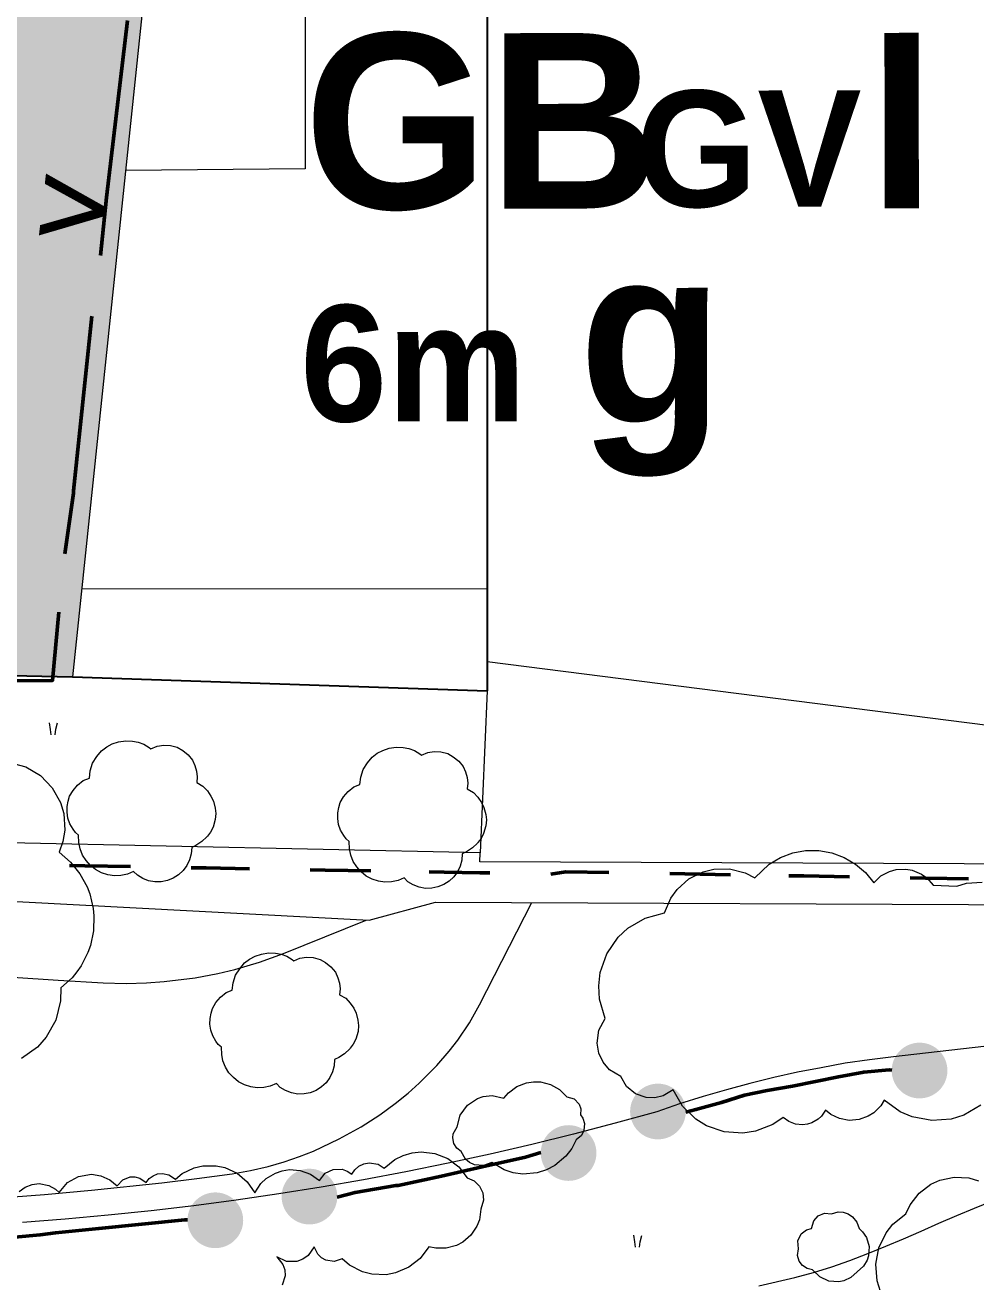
# Model space of a CAD drawing. Header units: metres. Extents: x -208 to 1512, y -277 to 123.
# Drawn here: x 733.99 to 765.89, y -64.59 to -22.43 of the extents above; entities that cross this region are included whole.
import ezdxf

# ---------------------------------------------------------------- set-up
doc = ezdxf.new("R2010")
doc.units = ezdxf.units.M
doc.header["$MEASUREMENT"] = 0
for name, color, linetype in [('725 Nachbarbebauung', 7, 'Continuous'), ('740_WienGV_Flwd-Bebauungsplan', 7, 'Continuous'), ('740_WienGV_Flwd-Bebauungsplan Text', 7, 'Continuous'), ('740_WienGV_L_Baum_ -gruppen_ Grünflächen', 7, 'Continuous'), ('740_WienGV_L_Böschungskante', 7, 'Continuous'), ('740_WienGV_L_Gebäude', 7, 'Continuous'), ('740_WienGV_L_Mauer_Sockel', 7, 'Continuous')]:
    doc.layers.add(name, color=color, linetype=linetype)
doc.styles.add('ERSTELLTER_STIL_15', font='arial.ttf', dxfattribs={"width": 0.962324})
doc.styles.add('ERSTELLTER_STIL_8', font='tahoma.ttf', dxfattribs={"width": 1.000058})
doc.styles.add('ERSTELLTER_STIL_9', font='arial.ttf', dxfattribs={"width": 0.968457})

# ---------------------------------------------------------------- blocks, each defined once
blk = doc.blocks.new('Decke_71_5', base_point=(749.487, 0.142))
at = {"layer": '725 Nachbarbebauung', "linetype": 'Continuous', "lineweight": 0, "true_color": 0x1f1f1f}
blk.add_hatch(color=250, dxfattribs=at).paths.add_polyline_path([(749.487, 0.142), (749.493, 0.247), (724.973, 0.298), (720.056, -43.986), (735.581, -44.294), (738.671, -14.836), (749.489, -14.794)])
at = {"layer": '725 Nachbarbebauung', "color": 8, "linetype": 'Continuous', "lineweight": 13, "flags": 128}
blk.add_lwpolyline([(749.487, 0.142), (749.489, -14.794), (738.671, -14.836), (735.581, -44.294), (720.056, -43.986), (724.973, 0.298), (749.493, 0.247)], close=True, dxfattribs=at)
blk = doc.blocks.new('GI00131_ATT627(WIESE)0[566]_5', base_point=(754.536, -63.231))
at = {"layer": '740_WienGV_L_Baum_ -gruppen_ Grünflächen', "color": 252, "linetype": 'Continuous', "lineweight": 13, "true_color": 0x949494}
for p, q in [((754.399, -63.028), (754.439, -63.249)), ((754.631, -63.246), (754.68, -63.033)), ((754.439, -63.249), (754.46, -63.429)), ((754.604, -63.432), (754.631, -63.246))]:
    blk.add_line(p, q, dxfattribs=at)
blk = doc.blocks.new('GI00131_ATT627(WIESE)0[567]_5', base_point=(734.929, -46.039))
at = {"layer": '740_WienGV_L_Baum_ -gruppen_ Grünflächen', "color": 252, "linetype": 'Continuous', "lineweight": 13, "true_color": 0x949494}
for p, q in [((734.792, -45.837), (734.832, -46.058)), ((735.024, -46.055), (735.072, -45.842)), ((734.832, -46.058), (734.853, -46.238)), ((734.997, -46.241), (735.024, -46.055))]:
    blk.add_line(p, q, dxfattribs=at)
blk = doc.blocks.new('GI0007_ATT22(LAUB)0[595]_5', base_point=(737.893, -48.81))
at = {"layer": '740_WienGV_L_Baum_ -gruppen_ Grünflächen', "color": 252, "linetype": 'Continuous', "lineweight": 13, "true_color": 0x949494}
for p, q in [((736.397, -46.971), (736.553, -46.779)), ((736.553, -46.779), (736.726, -46.647)), ((736.726, -46.647), (736.913, -46.547)), ((736.913, -46.547), (737.124, -46.48)), ((737.124, -46.48), (737.363, -46.442)), ((737.363, -46.442), (737.597, -46.453)), ((737.597, -46.453), (737.781, -46.488)), ((737.781, -46.488), (737.972, -46.549)), ((737.972, -46.549), (738.155, -46.666)), ((738.155, -46.666), (738.211, -46.706)), ((738.211, -46.706), (738.419, -46.621)), ((738.419, -46.621), (738.64, -46.586)), ((738.64, -46.586), (738.864, -46.597)), ((738.864, -46.597), (739.094, -46.658)), ((739.094, -46.658), (739.276, -46.765)), ((739.276, -46.765), (739.459, -46.907)), ((736.174, -47.447), (736.25, -47.186)), ((736.25, -47.186), (736.397, -46.971)), ((739.459, -46.907), (739.608, -47.087)), ((739.608, -47.087), (739.687, -47.273)), ((736.145, -47.689), (736.174, -47.447)), ((739.687, -47.273), (739.74, -47.459)), ((739.74, -47.459), (739.765, -47.645)), ((735.597, -48.105), (735.746, -47.93)), ((735.746, -47.93), (735.941, -47.774)), ((735.941, -47.774), (736.145, -47.689)), ((739.765, -47.645), (739.747, -47.843)), ((739.747, -47.843), (739.951, -47.961)), ((739.951, -47.961), (740.105, -48.124)), ((735.402, -48.645), (735.438, -48.461)), ((735.438, -48.461), (735.483, -48.302)), ((735.483, -48.302), (735.597, -48.105)), ((740.105, -48.124), (740.223, -48.293)), ((740.223, -48.293), (740.305, -48.462)), ((740.305, -48.462), (740.364, -48.697)), ((735.399, -48.83), (735.402, -48.645)), ((735.427, -49.033), (735.399, -48.83)), ((740.364, -48.697), (740.386, -48.875)), ((740.386, -48.875), (740.368, -49.081)), ((735.491, -49.227), (735.427, -49.033)), ((735.598, -49.406), (735.491, -49.227)), ((740.368, -49.081), (740.296, -49.34)), ((735.678, -49.518), (735.598, -49.406)), ((735.783, -49.609), (735.678, -49.518)), ((735.793, -49.851), (735.783, -49.609)), ((740.087, -49.663), (739.917, -49.823)), ((740.105, -49.638), (740.087, -49.663)), ((740.207, -49.505), (740.105, -49.638)), ((740.296, -49.34), (740.207, -49.505)), ((735.835, -50.065), (735.793, -49.851)), ((735.916, -50.273), (735.835, -50.065)), ((739.579, -50.016), (739.561, -50.229)), ((739.719, -49.951), (739.579, -50.016)), ((739.917, -49.823), (739.719, -49.951)), ((736.034, -50.46), (735.916, -50.273)), ((736.184, -50.626), (736.034, -50.46)), ((739.508, -50.434), (739.415, -50.625)), ((739.561, -50.229), (739.508, -50.434)), ((736.355, -50.764), (736.184, -50.626)), ((736.553, -50.867), (736.355, -50.764)), ((736.765, -50.935), (736.553, -50.867)), ((736.985, -50.968), (736.765, -50.935)), ((737.205, -50.957), (736.985, -50.968)), ((737.423, -50.912), (737.205, -50.957)), ((737.631, -50.827), (737.423, -50.912)), ((737.756, -50.953), (737.631, -50.827)), ((737.936, -51.063), (737.756, -50.953)), ((739.136, -50.939), (738.96, -51.054)), ((739.291, -50.797), (739.136, -50.939)), ((739.415, -50.625), (739.291, -50.797)), ((738.133, -51.138), (737.936, -51.063)), ((738.342, -51.177), (738.133, -51.138)), ((738.556, -51.174), (738.342, -51.177)), ((738.763, -51.132), (738.556, -51.174)), ((738.96, -51.054), (738.763, -51.132))]:
    blk.add_line(p, q, dxfattribs=at)
blk = doc.blocks.new('GI0007_ATT22(LAUB)0[596]_5', base_point=(746.973, -49.024))
at = {"layer": '740_WienGV_L_Baum_ -gruppen_ Grünflächen', "color": 252, "linetype": 'Continuous', "lineweight": 13, "true_color": 0x949494}
for p, q in [((745.806, -46.86), (745.992, -46.761)), ((745.992, -46.761), (746.203, -46.693)), ((746.203, -46.693), (746.442, -46.655)), ((746.442, -46.655), (746.677, -46.666)), ((746.677, -46.666), (746.861, -46.702)), ((746.861, -46.702), (747.052, -46.762)), ((747.052, -46.762), (747.234, -46.879)), ((745.33, -47.399), (745.476, -47.185)), ((745.476, -47.185), (745.633, -46.992)), ((745.633, -46.992), (745.806, -46.86)), ((747.234, -46.879), (747.291, -46.919)), ((747.291, -46.919), (747.498, -46.834)), ((747.498, -46.834), (747.719, -46.799)), ((747.719, -46.799), (747.943, -46.811)), ((747.943, -46.811), (748.173, -46.872)), ((748.173, -46.872), (748.356, -46.978)), ((748.356, -46.978), (748.538, -47.12)), ((748.538, -47.12), (748.688, -47.301)), ((745.254, -47.661), (745.33, -47.399)), ((748.688, -47.301), (748.766, -47.487)), ((748.766, -47.487), (748.82, -47.673)), ((744.826, -48.144), (745.021, -47.987)), ((745.021, -47.987), (745.225, -47.902)), ((745.225, -47.902), (745.254, -47.661)), ((748.82, -47.673), (748.845, -47.858)), ((748.845, -47.858), (748.827, -48.057)), ((748.827, -48.057), (749.031, -48.174)), ((744.563, -48.516), (744.677, -48.319)), ((744.677, -48.319), (744.826, -48.144)), ((749.031, -48.174), (749.184, -48.337)), ((749.184, -48.337), (749.302, -48.506)), ((744.479, -49.044), (744.482, -48.859)), ((744.482, -48.859), (744.517, -48.675)), ((744.517, -48.675), (744.563, -48.516)), ((749.302, -48.506), (749.384, -48.675)), ((749.384, -48.675), (749.444, -48.911)), ((744.507, -49.247), (744.479, -49.044)), ((744.571, -49.44), (744.507, -49.247)), ((749.448, -49.295), (749.375, -49.553)), ((749.444, -48.911), (749.466, -49.089)), ((749.466, -49.089), (749.448, -49.295)), ((744.678, -49.62), (744.571, -49.44)), ((744.758, -49.731), (744.678, -49.62)), ((744.863, -49.822), (744.758, -49.731)), ((749.287, -49.718), (749.185, -49.852)), ((749.375, -49.553), (749.287, -49.718)), ((744.872, -50.064), (744.863, -49.822)), ((744.915, -50.278), (744.872, -50.064)), ((748.799, -50.165), (748.659, -50.23)), ((748.997, -50.037), (748.799, -50.165)), ((749.167, -49.876), (748.997, -50.037)), ((749.185, -49.852), (749.167, -49.876)), ((744.996, -50.486), (744.915, -50.278)), ((745.114, -50.673), (744.996, -50.486)), ((748.641, -50.443), (748.587, -50.648)), ((748.659, -50.23), (748.641, -50.443)), ((745.263, -50.839), (745.114, -50.673)), ((745.435, -50.977), (745.263, -50.839)), ((745.632, -51.081), (745.435, -50.977)), ((748.371, -51.01), (748.216, -51.153)), ((748.495, -50.838), (748.371, -51.01)), ((748.587, -50.648), (748.495, -50.838)), ((745.844, -51.149), (745.632, -51.081)), ((746.064, -51.181), (745.844, -51.149)), ((746.285, -51.171), (746.064, -51.181)), ((746.502, -51.125), (746.285, -51.171)), ((746.71, -51.04), (746.502, -51.125)), ((746.836, -51.167), (746.71, -51.04)), ((747.015, -51.277), (746.836, -51.167)), ((747.213, -51.351), (747.015, -51.277)), ((747.422, -51.391), (747.213, -51.351)), ((747.635, -51.388), (747.422, -51.391)), ((747.842, -51.345), (747.635, -51.388)), ((748.039, -51.267), (747.842, -51.345)), ((748.216, -51.153), (748.039, -51.267))]:
    blk.add_line(p, q, dxfattribs=at)
blk = doc.blocks.new('GI0007_ATT22(LAUB)0[597]_5', base_point=(742.687, -55.925))
at = {"layer": '740_WienGV_L_Baum_ -gruppen_ Grünflächen', "color": 252, "linetype": 'Continuous', "lineweight": 13, "true_color": 0x949494}
for p, q in [((741.19, -54.086), (741.346, -53.894)), ((741.346, -53.894), (741.519, -53.762)), ((741.519, -53.762), (741.706, -53.662)), ((741.706, -53.662), (741.917, -53.595)), ((741.917, -53.595), (742.156, -53.557)), ((742.156, -53.557), (742.39, -53.568)), ((742.39, -53.568), (742.575, -53.603)), ((742.575, -53.603), (742.766, -53.664)), ((742.766, -53.664), (742.948, -53.781)), ((742.948, -53.781), (743.004, -53.821)), ((743.004, -53.821), (743.212, -53.736)), ((743.212, -53.736), (743.433, -53.701)), ((743.433, -53.701), (743.657, -53.712)), ((743.657, -53.712), (743.887, -53.773)), ((743.887, -53.773), (744.07, -53.88)), ((744.07, -53.88), (744.252, -54.022)), ((740.968, -54.562), (741.044, -54.301)), ((741.044, -54.301), (741.19, -54.086)), ((744.252, -54.022), (744.402, -54.202)), ((744.402, -54.202), (744.48, -54.389)), ((740.734, -54.889), (740.939, -54.804)), ((740.939, -54.804), (740.968, -54.562)), ((744.48, -54.389), (744.534, -54.574)), ((744.534, -54.574), (744.559, -54.76)), ((744.559, -54.76), (744.541, -54.958)), ((740.277, -55.417), (740.391, -55.22)), ((740.391, -55.22), (740.54, -55.045)), ((740.54, -55.045), (740.734, -54.889)), ((744.541, -54.958), (744.745, -55.076)), ((744.745, -55.076), (744.898, -55.239)), ((740.196, -55.761), (740.231, -55.576)), ((740.231, -55.576), (740.277, -55.417)), ((744.898, -55.239), (745.016, -55.408)), ((745.016, -55.408), (745.098, -55.577)), ((745.098, -55.577), (745.158, -55.812)), ((740.192, -55.945), (740.196, -55.761)), ((740.221, -56.148), (740.192, -55.945)), ((745.158, -55.812), (745.179, -55.991)), ((745.179, -55.991), (745.161, -56.196)), ((740.285, -56.342), (740.221, -56.148)), ((740.392, -56.521), (740.285, -56.342)), ((745.089, -56.455), (745.001, -56.62)), ((745.161, -56.196), (745.089, -56.455)), ((740.471, -56.633), (740.392, -56.521)), ((740.576, -56.724), (740.471, -56.633)), ((740.586, -56.966), (740.576, -56.724)), ((744.881, -56.778), (744.711, -56.938)), ((744.899, -56.753), (744.881, -56.778)), ((745.001, -56.62), (744.899, -56.753)), ((740.628, -57.18), (740.586, -56.966)), ((740.71, -57.388), (740.628, -57.18)), ((744.373, -57.131), (744.355, -57.344)), ((744.513, -57.066), (744.373, -57.131)), ((744.711, -56.938), (744.513, -57.066)), ((740.827, -57.575), (740.71, -57.388)), ((740.977, -57.741), (740.827, -57.575)), ((741.149, -57.879), (740.977, -57.741)), ((744.209, -57.74), (744.085, -57.912)), ((744.301, -57.549), (744.209, -57.74)), ((744.355, -57.344), (744.301, -57.549)), ((741.346, -57.982), (741.149, -57.879)), ((741.558, -58.05), (741.346, -57.982)), ((741.778, -58.083), (741.558, -58.05)), ((741.999, -58.072), (741.778, -58.083)), ((742.216, -58.027), (741.999, -58.072)), ((742.424, -57.942), (742.216, -58.027)), ((742.55, -58.068), (742.424, -57.942)), ((742.729, -58.178), (742.55, -58.068)), ((742.927, -58.253), (742.729, -58.178)), ((743.753, -58.169), (743.556, -58.247)), ((743.929, -58.054), (743.753, -58.169)), ((744.085, -57.912), (743.929, -58.054)), ((743.136, -58.292), (742.927, -58.253)), ((743.349, -58.289), (743.136, -58.292)), ((743.556, -58.247), (743.349, -58.289))]:
    blk.add_line(p, q, dxfattribs=at)

msp = doc.modelspace()

# ---------------------------------------------------------------- hatches: boundary and pattern name
at = {"layer": '740_WienGV_Flwd-Bebauungsplan', "linetype": 'Continuous', "lineweight": 0}
for points in [[(764.936, -57.519, 0.414214), (764.018, -56.568, 0.414214), (763.067, -57.486, 0.414214), (763.985, -58.437, 0.414214)], [(756.158, -58.894, 0.414214), (755.24, -57.943, 0.414214), (754.289, -58.861, 0.414214), (755.207, -59.812, 0.414214)], [(753.159, -60.286, 0.414214), (752.241, -59.335, 0.414214), (751.29, -60.253, 0.414214), (752.208, -61.204, 0.414214)], [(744.464, -61.748, 0.414214), (743.546, -60.797, 0.414214), (742.595, -61.715, 0.414214), (743.513, -62.666, 0.414214)], [(741.306, -62.543, 0.414214), (740.388, -61.592, 0.414214), (739.437, -62.51, 0.414214), (740.355, -63.461, 0.414214)]]:
    msp.add_hatch(color=1, dxfattribs=at).paths.add_polyline_path(points)

# ---------------------------------------------------------------- linework, layer by layer
at = {"layer": '740_WienGV_Flwd-Bebauungsplan', "color": 1, "linetype": 'Continuous', "lineweight": 50, "true_color": 0xfb0106}
for points in [[(737.423, -22.277), (736.724, -28.214)], [(736.724, -28.214), (736.52, -30.165)], [(736.229, -32.199), (735.617, -38.052), (735.615, -38.137)], [(735.615, -38.137), (735.324, -40.172)], [(735.12, -42.123), (734.91, -44.414), (731.085, -44.432)], [(735.991, -50.637), (735.481, -50.628)], [(737.52, -50.663), (735.991, -50.637)], [(740.069, -50.708), (739.559, -50.699)], [(741.513, -50.733), (740.069, -50.708)], [(744.062, -50.778), (743.552, -50.769)], [(745.591, -50.805), (744.062, -50.778)], [(748.055, -50.848), (747.546, -50.839)], [(749.585, -50.875), (749.245, -50.869), (748.055, -50.848)], [(752.135, -50.835), (751.624, -50.911)], [(753.579, -50.86), (752.135, -50.835)], [(756.128, -50.905), (755.618, -50.896)], [(757.658, -50.932), (756.128, -50.905)], [(760.122, -50.975), (759.612, -50.966)], [(761.651, -51.002), (760.122, -50.975)], [(764.2, -51.047), (763.69, -51.038)], [(765.644, -51.072), (764.2, -51.047)], [(763.067, -57.486), (762.982, -57.484), (762.131, -57.554), (761.278, -57.709), (760.51, -57.866), (759.743, -58.022), (758.89, -58.177), (758.123, -58.334)], [(758.123, -58.334), (757.353, -58.575), (756.499, -58.815), (756.158, -58.894)], [(751.29, -60.253), (750.777, -60.414), (749.327, -60.729), (747.961, -61.045), (746.511, -61.359), (746.426, -61.358)], [(746.426, -61.358), (745.062, -61.589), (744.464, -61.748)], [(739.437, -62.51), (739.352, -62.508), (737.904, -62.653), (736.457, -62.797), (735.01, -62.942), (734.498, -63.018)], [(734.498, -63.018), (733.647, -63.088), (732.456, -63.152)]]:
    msp.add_lwpolyline(points, dxfattribs=at)
at = {"layer": '740_WienGV_L_Baum_ -gruppen_ Grünflächen', "color": 72, "linetype": 'Continuous', "lineweight": 13, "true_color": 0x69e600}
for points in [[(733.467, -47.167), (734.014, -47.318), (734.504, -47.607), (734.899, -48.014), (735.175, -48.511), (735.283, -48.875), (735.319, -49.442), (735.26, -49.817), (735.137, -50.176), (735.515, -50.507), (735.828, -50.899), (736.068, -51.339), (736.157, -51.574), (736.273, -52.063), (736.299, -52.313), (736.283, -52.814), (736.18, -53.306), (736.095, -53.542), (735.866, -53.989), (735.723, -54.195), (735.563, -54.388), (735.193, -54.729), (735.181, -55.17), (735.02, -55.81), (734.697, -56.386), (734.402, -56.714), (733.863, -57.096)], [(766.059, -58.669), (765.486, -58.999), (765.066, -59.129), (764.408, -59.182), (763.758, -59.061), (763.353, -58.886), (762.818, -58.5), (762.7, -58.687), (762.467, -58.92), (762.281, -59.038), (761.971, -59.15), (761.641, -59.176), (761.316, -59.116), (761.019, -58.973), (760.846, -58.836), (760.711, -59.031), (760.594, -59.138), (760.388, -59.257), (760.236, -59.304), (760.078, -59.324), (759.841, -59.301), (759.618, -59.217), (759.426, -59.078), (759.077, -59.312), (758.491, -59.541), (758.076, -59.604), (757.448, -59.56), (756.855, -59.355), (756.498, -59.133), (756.049, -58.693), (755.731, -58.15), (755.402, -58.35), (755.121, -58.418), (754.832, -58.41), (754.469, -58.284), (754.172, -58.04), (753.977, -57.708), (753.6, -57.474), (753.384, -57.22), (753.241, -56.917), (753.183, -56.588), (753.243, -56.148), (753.452, -55.756), (753.264, -55.111), (753.236, -54.663), (753.288, -54.218), (753.508, -53.584), (753.888, -53.03), (754.215, -52.725), (754.794, -52.386), (755.443, -52.21), (755.654, -51.717), (755.863, -51.427), (756.265, -51.072), (756.745, -50.834), (757.094, -50.749), (757.629, -50.74), (758.15, -50.871), (758.469, -51.033), (758.951, -50.581), (759.33, -50.357), (759.744, -50.204), (760.179, -50.126), (760.619, -50.125), (761.054, -50.201), (761.468, -50.354), (761.849, -50.576)], [(761.849, -50.576), (762.185, -50.861), (762.465, -51.201), (762.707, -50.975), (762.998, -50.821), (763.211, -50.763), (763.54, -50.747), (763.757, -50.786), (764.062, -50.912), (764.242, -51.039), (764.463, -51.285), (765.249, -51.318)], [(765.249, -51.318), (765.581, -51.218), (766.098, -51.18)], [(736.532, -61.034), (736.829, -61.165), (737.08, -61.369), (737.264, -61.173), (737.512, -61.073), (737.674, -61.069), (737.833, -61.108), (738.055, -61.258), (738.154, -61.13), (738.284, -61.033), (738.435, -60.973), (738.596, -60.955), (738.808, -60.997), (739.03, -61.147), (739.264, -60.961), (739.666, -60.768), (739.957, -60.7), (740.403, -60.696), (740.694, -60.76), (741.099, -60.947), (741.441, -61.233), (741.696, -61.6), (741.899, -61.297), (742.075, -61.129), (742.388, -60.941), (742.618, -60.864), (742.86, -60.828), (743.223, -60.857), (743.567, -60.979), (743.866, -61.187), (744.056, -60.951), (744.327, -60.819), (744.629, -60.816), (744.8, -60.877), (744.95, -60.981), (745.051, -60.829), (745.189, -60.709), (745.353, -60.629), (745.532, -60.595), (745.831, -60.645), (746.035, -60.774), (746.397, -60.484), (746.674, -60.348), (746.972, -60.263), (747.279, -60.231), (747.74, -60.286), (748.169, -60.459), (748.538, -60.738), (748.822, -61.105)], [(733.792, -61.565), (733.989, -61.417), (734.22, -61.325), (734.466, -61.298), (734.789, -61.361), (735.005, -61.48), (735.129, -61.591), (735.41, -61.263), (735.785, -61.053), (736.212, -60.984), (736.532, -61.034)], [(748.822, -61.105), (749.054, -61.204), (749.237, -61.378), (749.349, -61.604), (749.375, -61.855), (749.285, -62.156), (749.23, -62.508), (749.143, -62.729), (748.944, -63.024), (748.674, -63.256), (748.464, -63.368), (748.121, -63.463), (747.765, -63.465), (747.533, -63.413), (747.246, -63.803), (746.866, -64.103), (746.421, -64.294), (746.103, -64.353), (745.619, -64.335), (745.306, -64.254), (744.876, -64.031), (744.629, -63.822), (744.36, -63.905), (744.08, -63.864), (743.931, -63.783), (743.808, -63.665), (743.684, -63.412), (743.484, -63.705), (743.31, -63.829), (743.109, -63.904), (742.755, -63.905), (742.434, -63.754), (742.637, -64.007), (742.699, -64.193), (742.711, -64.388), (742.616, -64.698)], [(763.541, -62.307), (763.682, -62.007), (763.984, -61.616), (764.379, -61.317), (764.68, -61.179), (765.165, -61.078), (765.659, -61.107), (765.977, -61.198)], [(766.534, -66.639), (766.319, -66.515), (766.2, -66.732), (765.959, -66.958), (765.736, -67.065), (765.41, -67.11), (765.088, -67.039), (764.874, -66.915), (764.483, -66.973), (764.045, -66.891), (763.662, -66.662), (763.44, -66.411), (763.292, -66.111), (763.225, -65.67), (762.972, -65.397), (762.693, -64.913), (762.582, -64.558), (762.536, -64.002), (762.637, -63.454), (762.877, -62.95), (763.109, -62.659), (763.541, -62.307)]]:
    msp.add_lwpolyline(points, dxfattribs=at)
for points in [[(752.171, -58.389), (752.408, -58.454), (752.579, -58.629), (752.633, -58.785), (752.619, -58.99), (752.701, -59.103), (752.759, -59.28), (752.741, -59.512), (752.655, -59.678), (752.476, -59.826), (752.329, -60.115), (752.136, -60.372), (751.767, -60.686), (751.48, -60.836), (751.172, -60.934), (750.69, -60.976), (750.37, -60.932), (750.062, -60.833), (749.645, -60.588), (749.366, -60.692), (749.069, -60.668), (748.905, -60.592), (748.767, -60.476), (748.62, -60.217), (748.474, -60.104), (748.376, -59.947), (748.337, -59.766), (748.352, -59.629), (748.483, -59.387), (748.591, -58.997), (748.828, -58.668), (749.165, -58.441), (749.357, -58.376), (749.66, -58.343), (750.057, -58.425), (750.21, -58.249), (750.491, -58.042), (750.816, -57.916), (751.046, -57.881), (751.28, -57.887), (751.619, -57.972), (751.922, -58.144)], [(761.043, -62.308), (761.268, -62.248), (761.442, -62.257), (761.609, -62.311), (761.755, -62.407), (761.902, -62.587), (761.977, -62.807), (762.091, -62.913), (762.222, -63.106), (762.311, -63.405), (762.291, -63.715), (762.241, -63.863), (762.119, -64.062), (761.697, -64.449), (761.465, -64.553), (761.298, -64.587), (760.96, -64.566), (760.651, -64.428), (760.408, -64.192), (760.225, -64.149), (760.069, -64.044), (759.958, -63.893), (759.907, -63.712), (759.935, -63.48), (759.913, -63.216), (760.027, -62.977), (760.205, -62.845), (760.378, -62.804), (760.449, -62.542), (760.604, -62.376), (760.816, -62.293)]]:
    msp.add_lwpolyline(points, close=True, dxfattribs=at)
at = {"layer": '740_WienGV_L_Böschungskante', "color": 252, "linetype": 'Continuous', "lineweight": 13, "true_color": 0x949494}
for points in [[(732.548, -61.823), (734.645, -61.659), (736.218, -61.516), (738.575, -61.265), (739.754, -61.12), (740.932, -60.964), (741.554, -60.857), (742.139, -60.721), (742.685, -60.563), (743.193, -60.388), (743.664, -60.203), (744.532, -59.799), (745.267, -59.389), (745.886, -58.989), (746.406, -58.611), (746.843, -58.258), (747.208, -57.932), (747.808, -57.33), (748.221, -56.853), (748.508, -56.481), (748.899, -55.901), (749.24, -55.298), (750.996, -51.864)], [(733.577, -54.366), (735.096, -54.469), (736.613, -54.558), (737.384, -54.578), (738.064, -54.56), (738.658, -54.518), (739.691, -54.388), (740.456, -54.243), (741.022, -54.108), (741.851, -53.864), (742.655, -53.571), (745.434, -52.454)], [(758.613, -64.727), (759.813, -64.444), (760.438, -64.279), (761.054, -64.088), (761.664, -63.875), (762.267, -63.644), (762.867, -63.399), (763.464, -63.145), (764.059, -62.886), (764.653, -62.625), (765.248, -62.367), (765.846, -62.117), (766.446, -61.879)]]:
    msp.add_lwpolyline(points, dxfattribs=at)
at = {"layer": '740_WienGV_L_Gebäude', "color": 7, "linetype": 'Continuous', "lineweight": 25}
for p, q in [((749.487, 0.142), (749.494, -44.769)), ((720.056, -43.986), (735.581, -44.294)), ((735.581, -44.294), (749.494, -44.769))]:
    msp.add_line(p, q, dxfattribs=at)
at = {"layer": '740_WienGV_L_Gebäude', "color": 252, "linetype": 'Continuous', "lineweight": 13, "true_color": 0x949494}
msp.add_line((749.494, -41.339), (735.888, -41.359), dxfattribs=at)
for points in [[(749.489, -14.794), (738.671, -14.836), (735.581, -44.294)], [(749.491, -19.645), (743.39, -19.813), (743.384, -27.254), (737.362, -27.304)]]:
    msp.add_lwpolyline(points, dxfattribs=at)
at = {"layer": '740_WienGV_L_Mauer_Sockel', "color": 252, "linetype": 'Continuous', "lineweight": 13, "true_color": 0x949494}
msp.add_line((749.249, -50.496), (749.255, -50.196), dxfattribs=at)
at = {"layer": '740_WienGV_L_Mauer_Sockel', "color": 252, "linetype": 'Continuous', "lineweight": 13, "true_color": 0x8a8a8a}
for points in [[(768.367, -14.75), (768.222, -46.173), (749.494, -43.789)], [(749.494, -44.769), (749.255, -50.196), (722.91, -49.643), (721.131, -49.03), (719.437, -48.251)]]:
    msp.add_lwpolyline(points, dxfattribs=at)
at = {"layer": '740_WienGV_L_Mauer_Sockel', "color": 252, "linetype": 'Continuous', "lineweight": 13, "true_color": 0x949494}
for points in [[(768.222, -46.173), (768.201, -50.583), (749.249, -50.496)], [(714.252, -50.798), (745.533, -52.459), (747.764, -51.849)], [(747.764, -51.849), (768.196, -51.943), (768.173, -56.463), (768.173, -56.464)], [(803.313, -52.447), (763.132, -57.041), (762.32, -57.146), (761.507, -57.261), (760.704, -57.407), (759.901, -57.562), (759.108, -57.738), (758.304, -57.933), (757.52, -58.148), (756.736, -58.374), (755.951, -58.62), (755.186, -58.886), (753.789, -59.27), (752.392, -59.635), (750.996, -59.979), (749.59, -60.304), (748.184, -60.608), (746.768, -60.902), (745.343, -61.166), (743.928, -61.41), (742.504, -61.644), (741.07, -61.848), (739.646, -62.042), (738.213, -62.215), (736.78, -62.359), (735.337, -62.493), (733.905, -62.606)]]:
    msp.add_lwpolyline(points, dxfattribs=at)

# ---------------------------------------------------------------- block references
at = {"layer": '725 Nachbarbebauung', "color": 8, "linetype": 'Continuous', "lineweight": 13}
msp.add_blockref('Decke_71_5', (749.487, 0.142), dxfattribs=at)
at = {"layer": '740_WienGV_L_Baum_ -gruppen_ Grünflächen', "color": 252, "linetype": 'Continuous', "lineweight": 13, "true_color": 0x949494}
for name, p in [('GI00131_ATT627(WIESE)0[567]_5', (734.929, -46.039)), ('GI00131_ATT627(WIESE)0[566]_5', (754.536, -63.231))]:
    msp.add_blockref(name, p, dxfattribs=at)
at = {"layer": '740_WienGV_L_Baum_ -gruppen_ Grünflächen', "color": 72, "linetype": 'Continuous', "lineweight": 13, "true_color": 0x69e600}
for name, p in [('GI0007_ATT22(LAUB)0[595]_5', (737.893, -48.81)), ('GI0007_ATT22(LAUB)0[596]_5', (746.973, -49.024)), ('GI0007_ATT22(LAUB)0[597]_5', (742.687, -55.925))]:
    msp.add_blockref(name, p, dxfattribs=at)

# ---------------------------------------------------------------- texts
at = {"layer": '740_WienGV_Flwd-Bebauungsplan Text', "color": 1, "linetype": 'Continuous', "lineweight": 0, "attachment_point": 7}
for s, insert, char_height, rotation, style in [('\\A1;{\\pql;\\fArial|b1|i0|c0|p0;\\W0.968457;GB}', (743.347, -28.683), 5.88601, 0.0941, 'ERSTELLTER_STIL_9'), ('\\A1;{\\pql;\\fArial|b1|i0|c0|p0;\\W0.968457;I}', (762.3, -28.578), 5.88601, 0.0941, 'ERSTELLTER_STIL_9'), ('\\A1;{\\pql;\\fArial|b1|i0|c0|p0;\\W0.962324;GV}', (754.482, -28.591), 3.90336, 0.0941, 'ERSTELLTER_STIL_15'), ('\\A1;{\\pql;\\fTahoma|b0|i0|c0|p0;\\W1.000058;<}', (737.155, -27.51), 2.85007, 173.4945, 'ERSTELLTER_STIL_8'), ('\\A1;{\\pql;\\fArial|b1|i0|c0|p0;\\W0.968457;g}', (752.57, -37.584), 5.88601, 0.0941, 'ERSTELLTER_STIL_9'), ('\\A1;{\\pql;\\fArial|b1|i0|c0|p0;\\W0.962324;6m}', (743.222, -35.787), 3.90336, 0.0941, 'ERSTELLTER_STIL_15')]:
    msp.add_mtext(s, dxfattribs=dict(at, insert=insert, char_height=char_height, rotation=rotation, style=style))

doc.saveas('drawing.dxf')
